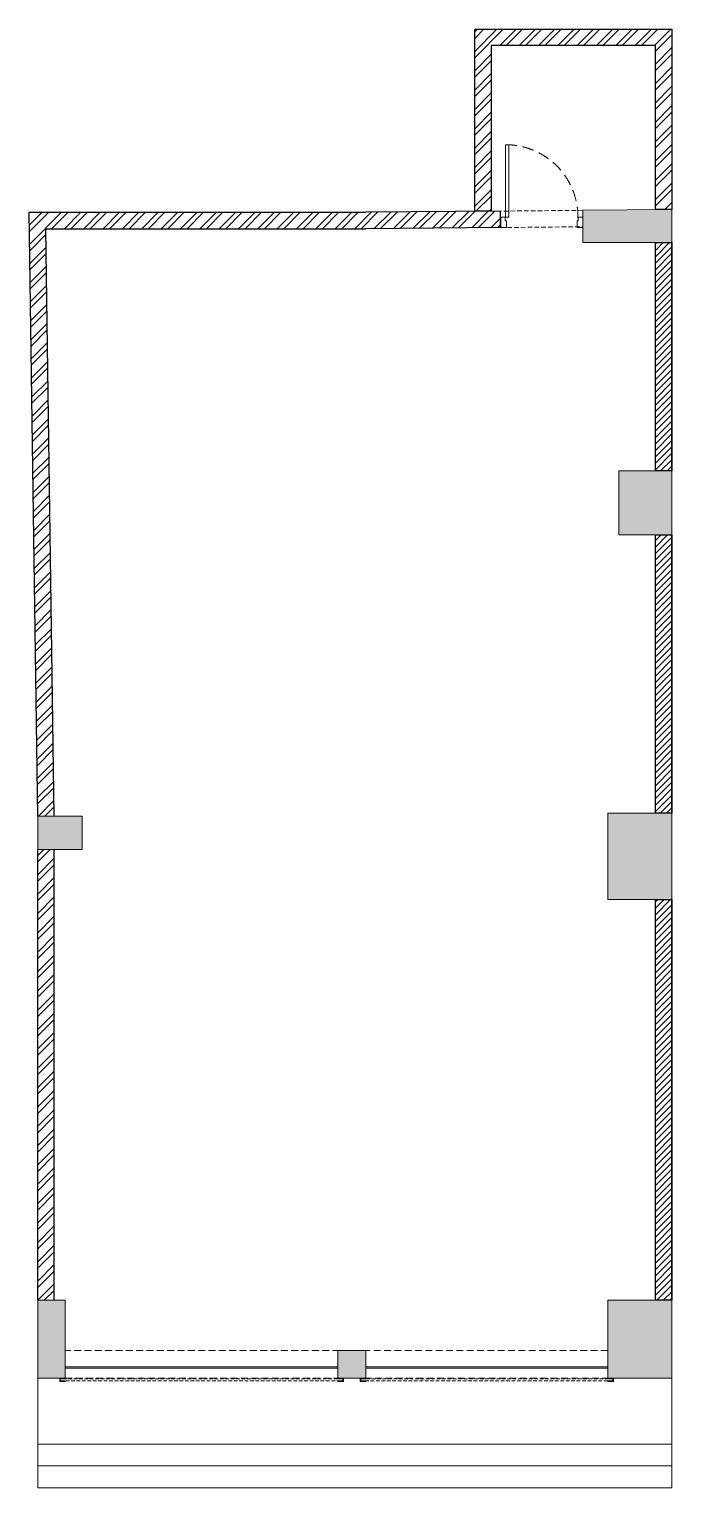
# Model space of a CAD drawing. Header units: feet. Extents: x -2391 to 3477, y -4841 to 8472.
import ezdxf

# ---------------------------------------------------------------- set-up
doc = ezdxf.new("R2010")
doc.units = ezdxf.units.FT
doc.header["$LTSCALE"] = 33
doc.header["$MEASUREMENT"] = 0
for name, pattern in [('a_p6_plan_L18$0$HIDDEN', [0.375, 0.25, -0.125]), ('HIDDEN', [9.525, 6.35, -3.175]), ('HIDDEN2', [4.7625, 3.175, -1.5875]), ('HIDDENX2', [0.75, 0.5, -0.25])]:
    doc.linetypes.add(name, pattern=pattern)
for name, color, linetype, lineweight in [('A-COL', 243, 'Continuous', 9), ('A-Glazing', 4, 'Continuous', 20), ('A-shutter', 8, 'Continuous', 18), ('A-STAIR', 6, 'Continuous', 5), ('beam', 90, 'Continuous', 9), ('column hatch', 5, 'Continuous', 0), ('Door', 2, 'Continuous', 13), ('LENS-DOOR', 34, 'Continuous', 20), ('LENS_CURTAIN', 5, 'a_p6_plan_L18$0$HIDDEN', 9), ('LN-HATCH', 251, 'Continuous', 0), ('rolling shutter', 1, 'Continuous', 5)]:
    doc.layers.add(name, color=color, linetype=linetype, lineweight=lineweight)
doc.layers.add('A-WALL', color=1, linetype='Continuous')

# ---------------------------------------------------------------- blocks, each defined once
blk = doc.blocks.new('*U5')
at = {"layer": 'A-shutter', "color": 5, "ltscale": 10}
for points in [[(41038450, -1561539), (41038450, -1561544), (41038405, -1561544), (41038405, -1561564), (41038450, -1561564), (41038450, -1561569), (41038400, -1561569), (41038400, -1561539)], [(41040940, -1561539), (41040940, -1561544), (41040985, -1561544), (41040985, -1561564), (41040940, -1561564), (41040940, -1561569), (41040990, -1561569), (41040990, -1561539)]]:
    blk.add_lwpolyline(points, close=True, dxfattribs=at)
at = {"layer": 'A-shutter', "color": 5, "linetype": 'HIDDENX2', "ltscale": 2}
blk.add_lwpolyline([(41038405, -1561544), (41038405, -1561564), (41040985, -1561564), (41040985, -1561544)], close=True, dxfattribs=at)
blk = doc.blocks.new('*U6')
at = {"layer": 'A-shutter', "color": 5, "ltscale": 10}
for points in [[(41038730, -1561539), (41038730, -1561544), (41038685, -1561544), (41038685, -1561564), (41038730, -1561564), (41038730, -1561569), (41038680, -1561569), (41038680, -1561539)], [(41040940, -1561539), (41040940, -1561544), (41040985, -1561544), (41040985, -1561564), (41040940, -1561564), (41040940, -1561569), (41040990, -1561569), (41040990, -1561539)]]:
    blk.add_lwpolyline(points, close=True, dxfattribs=at)
at = {"layer": 'A-shutter', "color": 5, "linetype": 'HIDDENX2', "ltscale": 2}
blk.add_lwpolyline([(41038685, -1561544), (41038685, -1561564), (41040985, -1561564), (41040985, -1561544)], close=True, dxfattribs=at)
blk = doc.blocks.new('*U4')
at = {"layer": 'LENS-DOOR'}
for p, q in [((548122, 1779235), (548122, 1778574)), ((548122, 1779235), (548153, 1779235)), ((548153, 1778574), (548153, 1779235)), ((547447, 1778569), (547452, 1778569)), ((547447, 1778484), (547447, 1778569)), ((547447, 1778484), (547452, 1778484)), ((547452, 1778574), (547489, 1778574)), ((547452, 1778569), (547452, 1778574)), ((547452, 1778479), (547452, 1778484)), ((547452, 1778479), (547499, 1778479)), ((547489, 1778540), (547489, 1778574)), ((547489, 1778540), (547499, 1778540)), ((547499, 1778479), (547499, 1778540)), ((548122, 1778574), (548153, 1778574)), ((548145, 1778479), (548145, 1778540)), ((548156, 1778540), (548145, 1778540)), ((548192, 1778479), (548145, 1778479)), ((548192, 1778574), (548156, 1778574)), ((548156, 1778540), (548156, 1778574)), ((548192, 1778569), (548192, 1778574)), ((548197, 1778569), (548192, 1778569)), ((548192, 1778479), (548192, 1778484)), ((548197, 1778484), (548192, 1778484)), ((548197, 1778484), (548197, 1778569))]:
    blk.add_line(p, q, dxfattribs=at)
at = {"layer": 'LENS-DOOR', "color": 7, "linetype": 'HIDDEN2'}
blk.add_ellipse((548153, 1778574), major_axis=(-661, 0), ratio=1, start_param=-1.570791, end_param=0.051209, dxfattribs=at)

msp = doc.modelspace()

# ---------------------------------------------------------------- hatches: boundary and pattern name
at = {"layer": 'column hatch'}
h = msp.add_hatch(color=8, dxfattribs=at)
h.dxf.hatch_style = 1
h.paths.add_polyline_path([(3477, -3129), (2893, -3129), (2893, -3841), (3477, -3841)])
h.paths.add_polyline_path([(3477, 1316), (2893, 1316), (2893, 529), (3477, 529)])
h.paths.add_polyline_path([(3477, 4441), (2994, 4441), (2994, 3856), (3477, 3856)])
h.paths.add_polyline_path([(3477, 6826), (2664, 6819), (2664, 6524), (3477, 6524)])
h.paths.add_polyline_path([(-1908, 1291), (-2312, 1291), (-2312, 986), (-1908, 986)])
h.paths.add_polyline_path([(-2061, -3129), (-2312, -3129), (-2312, -3841), (-2061, -3841)])
h = msp.add_hatch(color=8, dxfattribs=at)
h.dxf.hatch_style = 1
h.paths.add_polyline_path([(429, -3586), (683, -3586), (683, -3841), (429, -3841)])
at = {"layer": 'LN-HATCH'}
h = msp.add_hatch(dxfattribs=at)
h.set_pattern_fill('ANSI32', color=256, scale=333, angle=180)
h.paths.add_polyline_path([(1677, 6810), (1677, 8472), (3477, 8472), (3477, 6826), (3327, 6826), (3327, 8322), (1827, 8322), (1827, 6811)])
h = msp.add_hatch(dxfattribs=at)
h.set_pattern_fill('ANSI32', color=256, scale=333, angle=180)
h.set_pattern_definition([(225, (-11792219.16, 5498508.67), (88.2999593, -88.2999593), []), (225, (-11792278.02, 5498508.67), (88.2999593, -88.2999593), [])])
h.paths.add_polyline_path([(-2162, 986), (-2312, 986), (-2312, -3129), (-2162, -3129)])
h.paths.add_polyline_path([(1914, 6662), (1914, 6812), (682, 6801), (-2391, 6801), (-2312, 1291), (-2162, 1291), (-2238, 6651), (429, 6651), (683, 6651)])
h = msp.add_hatch(dxfattribs=at)
h.set_pattern_fill('ANSI31', color=256, scale=333, angle=180)
h.set_pattern_definition([(225, (-11792219.157, 5498508.667), (29.43331977, -29.43331977), [])])
h.paths.add_polyline_path([(3427, 6524), (3327, 6524), (3327, 4441), (3427, 4441)])
h.paths.add_polyline_path([(3477, 6524), (3427, 6524), (3427, 4441), (3477, 4441)])
h.paths.add_polyline_path([(3427, 3856), (3327, 3856), (3327, 1316), (3427, 1316)])
h.paths.add_polyline_path([(3477, 3856), (3427, 3856), (3427, 1316), (3477, 1316)])
h.paths.add_polyline_path([(3427, 529), (3327, 529), (3327, -3129), (3427, -3129)])
h.paths.add_polyline_path([(3477, 529), (3427, 529), (3427, -3129), (3477, -3129)])

# ---------------------------------------------------------------- linework, layer by layer
at = {"layer": 'A-COL'}
for p, q in [((3477, 6826), (2664, 6819)), ((2664, 6524), (2664, 6819)), ((3477, 6524), (3477, 6826)), ((2664, 6669), (2664, 6669)), ((3477, 6524), (2664, 6524)), ((2994, 3856), (2994, 4441)), ((2994, 4441), (3477, 4441)), ((3477, 3856), (3477, 4441)), ((3477, 3856), (2994, 3856)), ((-1908, 1291), (-2312, 1291)), ((-2312, 986), (-2312, 1290)), ((-1908, 986), (-1908, 1291)), ((2893, 529), (2893, 1316)), ((2893, 1316), (3477, 1316)), ((3477, 529), (3477, 1316)), ((-2312, 986), (-1908, 986)), ((3477, 529), (2893, 529)), ((-2312, -3129), (-2061, -3129)), ((-2312, -3841), (-2312, -3129)), ((-2061, -3129), (-2061, -3841)), ((3477, -3129), (2893, -3129)), ((2893, -3129), (2893, -3841)), ((3477, -3841), (3477, -3129)), ((-2061, -3841), (-2312, -3841)), ((-2061, -3841), (-2162, -3841)), ((2893, -3841), (3477, -3841))]:
    msp.add_line(p, q, dxfattribs=at)
msp.add_lwpolyline([(429, -3586), (683, -3586), (683, -3841), (429, -3841)], close=True, dxfattribs=at)
at = {"layer": 'A-Glazing', "elevation": 51149}
for points in [[(429, -3735), (-2061, -3735), (-2061, -3747), (429, -3747)], [(683, -3735), (2893, -3735), (2893, -3747), (683, -3747)]]:
    msp.add_lwpolyline(points, close=True, dxfattribs=at)
at = {"layer": 'A-STAIR'}
for p, q in [((-2312, -4841), (-2312, -3841)), ((3477, -3841), (3477, -4841)), ((3477, -4441), (-2312, -4441)), ((3477, -4641), (-2312, -4641)), ((3477, -4841), (-2312, -4841))]:
    msp.add_line(p, q, dxfattribs=at)
at = {"layer": 'A-WALL'}
for p, q in [((-2312, 1290), (-2391, 6801)), ((-2391, 6801), (682, 6801)), ((1914, 6812), (682, 6801)), ((1914, 6662), (1914, 6812)), ((1914, 6662), (683, 6651)), ((-2162, 1291), (-2238, 6651)), ((-2238, 6651), (429, 6651)), ((429, 6651), (683, 6651)), ((3477, 4441), (3477, 6524)), ((3477, 1316), (3477, 3856)), ((-2312, -3129), (-2312, 986)), ((-2162, -3129), (-2162, 986)), ((3477, -3129), (3477, 529))]:
    msp.add_line(p, q, dxfattribs=at)
for points in [[(1677, 6810), (1677, 8472), (3477, 8472), (3477, 6826), (3327, 6826), (3327, 8322), (1827, 8322), (1827, 6811)], [(3477, 4441), (3327, 4441), (3327, 6524), (3477, 6524)], [(3477, 1316), (3327, 1316), (3327, 3856), (3477, 3856)], [(3477, -3129), (3327, -3129), (3327, 529), (3477, 529)]]:
    msp.add_lwpolyline(points, close=True, dxfattribs=at)
at = {"layer": 'beam', "linetype": 'HIDDEN', "ltscale": 0.3}
msp.add_lwpolyline([(2893, -3586), (-2061, -3586), (-2061, -3841), (2893, -3841)], close=True, dxfattribs=at)
at = {"layer": 'LENS_CURTAIN', "ltscale": 5}
msp.add_lwpolyline([(2664, 6819), (1914, 6812), (1914, 6662), (2664, 6669)], close=True, dxfattribs=at)

# ---------------------------------------------------------------- block references
at = {"layer": 'Door', "xscale": -1}
msp.add_blockref('*U4', (550112, -1771817), dxfattribs=at)
at = {"layer": 'rolling shutter'}
msp.add_blockref('*U5', (-41040511, 1557699, 51149), dxfattribs=at)
at = {"layer": 'rolling shutter', "xscale": -1}
msp.add_blockref('*U6', (41041623, 1557699, 51149), dxfattribs=at)

doc.saveas('drawing.dxf')
